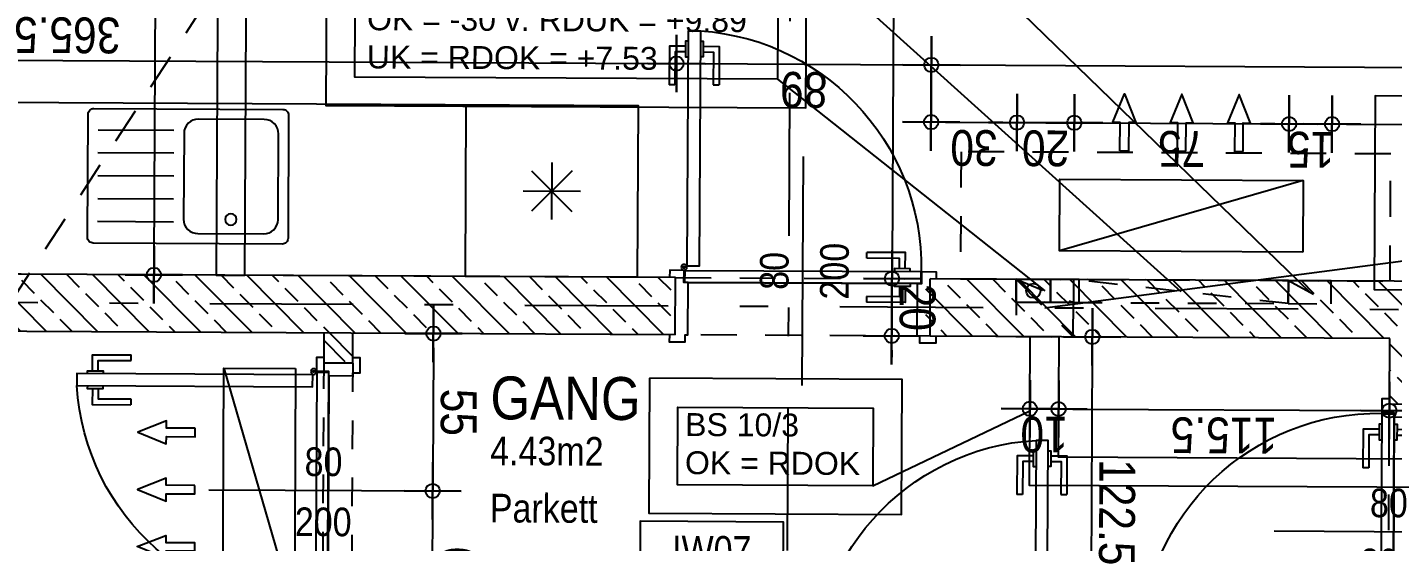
# Model space of a CAD drawing. Header units: millimetres. Extents: x 2447 to 2512, y 1346 to 1458.
# Drawn here: x 2455.556 to 2460.323, y 1406.069 to 1407.866 of the extents above; entities that cross this region are included whole.
import ezdxf
from ezdxf.enums import TextEntityAlignment as Align

# ---------------------------------------------------------------- set-up
doc = ezdxf.new("R2010")
doc.units = ezdxf.units.MM
doc.linetypes.add('HIDDEN2', pattern=[0.1875, 0.125, -0.0625])
doc.linetypes.add('STRICHPUNKT', pattern=[1, 0.5, -0.25, 0, -0.25])
for name, color, linetype in [('00-WOL-G00-L03-M0', 22, 'Continuous'), ('01-SYM-G00-L03-Aufbauten', 8, 'Continuous'), ('01-TXT---------M0', 1, 'Continuous'), ('01-TXT---------PP', 1, 'Continuous'), ('01-TXT-G00-L03-M0', 1, 'Continuous'), ('02-AXO-G00-L03-M0', 8, 'STRICHPUNKT'), ('02-DIM-G00-L03-ACHSEN', 8, 'Continuous'), ('02-DIM-G00-L03-M0', 8, 'Continuous'), ('02-DIM-G00-L03-ROHBAU', 8, 'Continuous'), ('02-FIL-G00-L03-ORANGE', 40, 'Continuous'), ('02-FIL-G00-L03-STB', 8, 'Continuous'), ('02-HID---------M0', 8, 'HIDDEN2'), ('02-HID-G00-L03-M0', 8, 'HIDDEN2'), ('02-TWA---------M0', 4, 'Continuous'), ('02-TWA-G00-L03-M0', 4, 'Continuous'), ('02-TXT-G00-L03-M0', 8, 'Continuous'), ('02-ZWA---------M0', 2, 'Continuous'), ('02-ZWA-G00-L03-M0', 2, 'Continuous'), ('03-ANS-G00-L03-M0', 8, 'Continuous'), ('03-TXT-G00-L03-M0', 8, 'Continuous'), ('05-STO--------M0', 1, 'Continuous'), ('05-SYM---------M0', 8, 'Continuous'), ('05-SYM--------M0', 8, 'Continuous'), ('05-SYM-G00-L03-M0', 8, 'Continuous'), ('05-TXT--------M0', 8, 'Continuous'), ('05-TXT-G00-L03-M0', 8, 'Continuous'), ('07-SAN---------M0', 8, 'Continuous'), ('07-SAN-G00-L03-KLIMA', 8, 'Continuous'), ('07-SAN-G00-L03-Küche', 8, 'Continuous')]:
    doc.layers.add(name, color=color, linetype=linetype)
doc.layers.add('00_HLP---------M0', color=6, linetype='Continuous', plot=False)
doc.layers.add('07_MOB-G00-L03-M0', color=6, linetype='HIDDEN2', plot=False)
doc.styles.add('ARIAL', font='arial.ttf', dxfattribs={"width": 0.85})
doc.styles.get("Standard").update_dxf_attribs({"font": 'arial.ttf'})
doc.linetypes.add('ZICKZACK', pattern='A,0.00254,-5.08,[131,ltypeshp.shx,S=5.08,R=0,X=-5.08,Y=0],-10.16,[131,ltypeshp.shx,S=5.08,R=180,X=5.08,Y=0],-5.08', length=20.32254)
doc.dimstyles.new('pp chromy&schneider', dxfattribs={"dimscale": 0.005, "dimtxt": 25, "dimasz": 10, "dimexe": 0, "dimexo": 0, "dimgap": 5, "dimtad": 1, "dimdec": 1, "dimlfac": 100, "dimrnd": 0.1, "dimzin": 9, "dimdsep": 46, "dimtxsty": 'ARIAL', "dimblk": 'c&s kote', "dimcen": 0, "dimse1": 1, "dimse2": 1, "dimclrd": 8, "dimclrt": 8, "dimadec": 0, "dimazin": 0, "dimtfac": 0.75, "dimtdec": 1, "dimtix": 1, "dimtmove": 2, "dimatfit": 0, "dimldrblk": 'NONE', "dimfxl": 1, "dimtolj": 1, "dimlwd": -1, "dimarcsym": 0})
pattern_1 = [(134.70755, (2425.26, 1364.90502), (-0.09025976, -0.08934302), []), (134.70755, (2425.26046, 1364.99482), (-0.09025976, -0.08934302), [0.0635, -0.03175])]

# ---------------------------------------------------------------- blocks, each defined once
blk = doc.blocks.new('c&s kote')
at = {"color": 8}
for p, q in [((0, -2), (0, 2)), ((0, 2), (0, -2)), ((-2, 0), (2, 0)), ((2, 0), (-2, 0))]:
    blk.add_line(p, q, dxfattribs=at)
blk.add_circle((0, 0), 0.5, dxfattribs=at)
blk = doc.blocks.new('*D2779')
at = {"layer": '02-DIM-G00-L03-ACHSEN', "color": 8, "transparency": 16777216}
blk.add_arc((2453.0326, 1420.5028), 0.7781, 93.3897, 176.7618, dxfattribs=at)
at = {"layer": 'Defpoints', "color": 0, "transparency": 16777216}
for p in [(2453.0457, 1423.064), (2452.6441, 1421.177), (2468.8635, 1420.6255), (2447.8439, 1420.4626), (2452.9314, 1400.6642)]:
    blk.add_point(p, dxfattribs=at)
at = {"layer": '02-DIM-G00-L03-ACHSEN', "color": 8, "transparency": 16777216, "xscale": 0.05, "yscale": 0.05, "zscale": 0.05}
for p, rotation in [((2453.0366, 1421.281), 1.548646847647714), ((2452.2545, 1420.4968), 268.6029117767931)]:
    blk.add_blockref('c&s kote', p, dxfattribs=dict(at, rotation=rotation))
at = {"layer": '02-DIM-G00-L03-ACHSEN', "color": 8, "transparency": 16777216, "insert": (2452.5446, 1420.9896), "char_height": 0.125, "attachment_point": 5, "rotation": 225.0758, "style": 'ARIAL'}
blk.add_mtext('\\A1;90.74°', dxfattribs=at)
blk = doc.blocks.new('_None')
blk = doc.blocks.new('*D2780')
at = {"layer": '02-DIM-G00-L03-ACHSEN', "color": 8, "transparency": 16777216}
blk.add_arc((2452.9435, 1403.0308), 1.076, 182.6772, 267.0448, dxfattribs=at)
at = {"layer": 'Defpoints', "color": 0, "transparency": 16777216}
for p in [(2453.0457, 1423.064), (2447.7549, 1403.0295), (2465.3436, 1403.034), (2452.0108, 1402.4943), (2452.9314, 1400.6642)]:
    blk.add_point(p, dxfattribs=at)
at = {"layer": '02-DIM-G00-L03-ACHSEN', "color": 8, "transparency": 16777216, "xscale": 0.05, "yscale": 0.05, "zscale": 0.05}
for p, rotation in [((2451.8675, 1403.0306), 91.34581227789492), ((2452.938, 1401.9548), 358.3761922479835)]:
    blk.add_blockref('c&s kote', p, dxfattribs=dict(at, rotation=rotation))
at = {"layer": '02-DIM-G00-L03-ACHSEN', "color": 8, "transparency": 16777216, "insert": (2452.2437, 1402.3345), "char_height": 0.125, "attachment_point": 5, "rotation": 314.861, "style": 'ARIAL'}
blk.add_mtext('\\A1;89.69°', dxfattribs=at)
blk = doc.blocks.new('*D2781')
at = {"layer": '02-DIM-G00-L03-ACHSEN', "color": 8, "transparency": 16777216}
blk.add_arc((2453.0132, 1416.6964), 0.7995, 93.2915, 176.1236, dxfattribs=at)
at = {"layer": 'Defpoints', "color": 0, "transparency": 16777216}
for p in [(2453.0457, 1423.064), (2452.617, 1417.3908), (2447.8248, 1416.7229), (2468.843, 1416.6156), (2452.9314, 1400.6642)]:
    blk.add_point(p, dxfattribs=at)
at = {"layer": '02-DIM-G00-L03-ACHSEN', "color": 8, "transparency": 16777216, "xscale": 0.05, "yscale": 0.05, "zscale": 0.05}
for p, rotation in [((2453.0173, 1417.4959), 1.499517257604911), ((2452.2138, 1416.7005), 267.9155813781793)]:
    blk.add_blockref('c&s kote', p, dxfattribs=dict(at, rotation=rotation))
at = {"layer": '02-DIM-G00-L03-ACHSEN', "color": 8, "transparency": 16777216, "insert": (2452.5133, 1417.2015), "char_height": 0.125, "attachment_point": 5, "rotation": 224.7075, "style": 'ARIAL'}
blk.add_mtext('\\A1;90.00°', dxfattribs=at)
blk = doc.blocks.new('*D1624')
at = {"layer": '02-DIM-G00-L03-ROHBAU', "color": 8, "transparency": 16777216}
blk.add_arc((2453.0326, 1420.497), 0.7832, 93.3662, 176.7214, dxfattribs=at)
at = {"layer": 'Defpoints', "color": 0, "transparency": 16777216}
for p in [(2453.0457, 1423.064), (2452.6418, 1421.1757), (2470.8634, 1420.6153), (2447.8439, 1420.4626), (2452.9314, 1400.6642)]:
    blk.add_point(p, dxfattribs=at)
at = {"layer": '02-DIM-G00-L03-ROHBAU', "color": 8, "transparency": 16777216, "xscale": 0.05, "yscale": 0.05, "zscale": 0.05}
for p, rotation in [((2453.0366, 1421.2802), 1.5368614515858), ((2452.2495, 1420.4918), 268.5507148003031)]:
    blk.add_blockref('c&s kote', p, dxfattribs=dict(at, rotation=rotation))
at = {"layer": '02-DIM-G00-L03-ROHBAU', "color": 8, "transparency": 16777216, "insert": (2452.5413, 1420.9876), "char_height": 0.125, "attachment_point": 5, "rotation": 225.0438, "style": 'ARIAL'}
blk.add_mtext('\\A1;91°', dxfattribs=at)
blk = doc.blocks.new('*D1625')
at = {"layer": '02-DIM-G00-L03-ROHBAU', "color": 8, "transparency": 16777216}
blk.add_arc((2453.0132, 1416.6964), 0.7995, 93.2915, 176.1236, dxfattribs=at)
at = {"layer": 'Defpoints', "color": 0, "transparency": 16777216}
for p in [(2453.0457, 1423.064), (2452.617, 1417.3908), (2447.8248, 1416.7229), (2470.843, 1416.6054), (2452.9314, 1400.6642)]:
    blk.add_point(p, dxfattribs=at)
at = {"layer": '02-DIM-G00-L03-ROHBAU', "color": 8, "transparency": 16777216, "xscale": 0.05, "yscale": 0.05, "zscale": 0.05}
for p, rotation in [((2453.0173, 1417.4959), 1.499517257416151), ((2452.2138, 1416.7005), 267.9155813783062)]:
    blk.add_blockref('c&s kote', p, dxfattribs=dict(at, rotation=rotation))
at = {"layer": '02-DIM-G00-L03-ROHBAU', "color": 8, "transparency": 16777216, "insert": (2452.5133, 1417.2015), "char_height": 0.125, "attachment_point": 5, "rotation": 224.7075, "style": 'ARIAL'}
blk.add_mtext('\\A1;90°', dxfattribs=at)
blk = doc.blocks.new('Spüle')
for points in [[(0.4, -0.02), (-0.26, -0.02, 0.414214), (-0.28, -0.04), (-0.28, -0.47, 0.414214), (-0.26, -0.49), (0.4, -0.49, 0.414214), (0.42, -0.47), (0.42, -0.04, 0.414214)], [(-0.195, -0.055), (0.035, -0.055, -0.414214), (0.085, -0.105), (0.085, -0.405, -0.414214), (0.035, -0.455), (-0.195, -0.455, -0.414214), (-0.245, -0.405), (-0.245, -0.105, -0.414214)]]:
    blk.add_lwpolyline(points, format="xyb", close=True)
for points in [[(0.12, -0.095), (0.385, -0.095)], [(0.12, -0.175), (0.385, -0.175)], [(0.12, -0.255), (0.385, -0.255)], [(0.12, -0.335), (0.385, -0.335)], [(0.12, -0.415), (0.385, -0.415)]]:
    blk.add_lwpolyline(points)
blk.add_circle((-0.08, -0.405), 0.02)
blk = doc.blocks.new('Kühlschrank')
blk.add_lwpolyline([(-0.3, 0), (0.3, 0), (0.3, -0.6), (-0.3, -0.6)], close=True)
for points in [[(0.0707, -0.2293), (-0.0707, -0.3707)], [(-0.0707, -0.2293), (0.0707, -0.3707)], [(0, -0.2), (0, -0.4)], [(-0.1, -0.3), (0.1, -0.3)]]:
    blk.add_lwpolyline(points)
blk = doc.blocks.new('05-TXT')
at = {"layer": '05-TXT--------M0'}
blk.add_line((-0.4, 0), (0.4, 0), dxfattribs=at)
at = {"layer": '05-TXT--------M0', "color": 8, "style": 'ARIAL', "width": 0.85}
blk.add_attdef('BREITE', text='', height=0.1, dxfattribs=at).set_placement((0, 0.05), align=Align.CENTER)
blk.add_attdef('HÖHE', text='', height=0.1, rotation=360, dxfattribs=at).set_placement((0, -0.06), align=Align.TOP_CENTER)
blk = doc.blocks.new('BodenWandaufbau')
blk.add_line((0.5972, -0.3907), (0.5972, -1.8107))
blk.add_lwpolyline([(0.5972, -0.3907), (0.8472, -0.3907), (0.8472, -0.1907), (0.3472, -0.1907), (0.3472, -0.3907)], close=True)
at = {"layer": '01-TXT---------M0', "color": 0, "style": 'ARIAL', "width": 0.85}
blk.add_attdef('NR', text='', height=0.1, rotation=0, dxfattribs=at).set_placement((0.5972, -0.2907), align=Align.MIDDLE)
blk = doc.blocks.new('TÜR-80_10er-WAND')
at = {"layer": '00_HLP---------M0'}
for points in [[(-0.3575, 0.027), (-0.3575, 0.083), (-0.2225, 0.083)], [(-0.3375, 0.027), (-0.3375, 0.063), (-0.2225, 0.063)], [(-0.2225, 0.063), (-0.2225, 0.083)], [(0.4, 0.017), (-0.4, 0.017)], [(-0.375, 0.017), (-0.375, 0.027), (-0.32, 0.027), (-0.32, 0.017)], [(-0.375, -0.025), (-0.375, -0.035), (-0.32, -0.035), (-0.32, -0.025)], [(-0.3575, -0.035), (-0.3575, -0.091), (-0.2225, -0.091)], [(-0.3375, -0.035), (-0.3375, -0.071), (-0.2225, -0.071)], [(-0.2225, -0.071), (-0.2225, -0.091)]]:
    blk.add_lwpolyline(points, dxfattribs=at)
blk.add_lwpolyline([(0.4115, -0.025), (-0.4115, -0.025), (-0.4115, -0.025), (-0.4115, 0.017), (0.4115, 0.017)], close=True, dxfattribs=at)
at = {"layer": '02-HID---------M0', "ltscale": 0.5}
for points in [[(0.445, 0.1), (-0.445, 0.1)], [(-0.445, 0), (0.445, 0)]]:
    blk.add_lwpolyline(points, dxfattribs=at)
at = {"layer": '02-ZWA---------M0'}
for points in [[(-0.445, 0.1), (-0.445, 0)], [(0.445, 0.1), (0.445, 0)]]:
    blk.add_lwpolyline(points, dxfattribs=at)
at = {"layer": '05-STO--------M0'}
for points in [[(-0.465, 0.1), (-0.465, 0.125), (-0.41, 0.125), (-0.41, 0.1), (-0.4, 0.1), (-0.4, 0.017), (-0.415, 0.017), (-0.415, -0.025), (-0.465, -0.025), (-0.465, 0)], [(0.465, 0.1), (0.465, 0.125), (0.41, 0.125), (0.41, 0.1), (0.4, 0.1), (0.4, 0.017), (0.415, 0.017), (0.415, -0.025), (0.465, -0.025), (0.465, 0)]]:
    blk.add_lwpolyline(points, dxfattribs=at)
at = {"layer": '05-SYM---------M0'}
for points in [[(0.352, -0.8085), (0.296, -0.8085), (0.296, -0.6735)], [(0.316, -0.6735), (0.296, -0.6735)], [(0.352, -0.7885), (0.316, -0.7885), (0.316, -0.6735)], [(0.414, -0.8085), (0.47, -0.8085), (0.47, -0.6735)], [(0.414, -0.7885), (0.45, -0.7885), (0.45, -0.6735)], [(0.45, -0.6735), (0.47, -0.6735)], [(0.362, -0.826), (0.352, -0.826), (0.352, -0.771), (0.362, -0.771)], [(0.404, -0.826), (0.414, -0.826), (0.414, -0.771), (0.404, -0.771)]]:
    blk.add_lwpolyline(points, dxfattribs=at)
at = {"layer": '05-SYM--------M0'}
blk.add_lwpolyline([(0.404, -0.0395), (0.404, -0.8625), (0.404, -0.8625), (0.362, -0.8625), (0.362, -0.0395)], close=True, dxfattribs=at)
for points in [[(0.41, -0.036), (0.42, -0.036)], [(0.415, -0.031), (0.415, -0.041)]]:
    blk.add_lwpolyline(points, dxfattribs=at)
blk.add_circle((0.415, -0.036), 0.01, dxfattribs=at)
blk.add_arc((0.415, -0.036), 0.8282, 176.3309, 266.3309, dxfattribs=at)
blk = doc.blocks.new('01-SQM')
at = {"layer": '01-TXT---------M0', "color": 1, "style": 'ARIAL', "width": 0.85}
blk.add_attdef('ROOM', (0, 0), '', height=0.15, dxfattribs=at)
blk.add_attdef('AREA', text='', height=0.1, dxfattribs=at).set_placement((0, -0.06), align=Align.TOP_LEFT)
at = {"layer": '01-TXT---------PP', "color": 1, "style": 'ARIAL', "width": 0.85}
blk.add_attdef('NR', text='', height=0.15, dxfattribs=at).set_placement((-0.1173, 0), align=Align.RIGHT)
blk.add_attdef('FLOOR', text='', height=0.1, dxfattribs=at).set_placement((0, -0.26), align=Align.TOP_LEFT)
blk = doc.blocks.new('TÜR-80_20er-WAND')
at = {"layer": '00_HLP---------M0'}
for points in [[(-0.3575, 0.045), (-0.3575, 0.101), (-0.2225, 0.101)], [(-0.2225, 0.081), (-0.2225, 0.101)], [(-0.3375, 0.045), (-0.3375, 0.081), (-0.2225, 0.081)], [(-0.375, 0.035), (-0.375, 0.045), (-0.32, 0.045), (-0.32, 0.035)], [(0.4, -0.007), (-0.4, -0.007)], [(-0.375, -0.007), (-0.375, -0.017), (-0.32, -0.017), (-0.32, -0.007)], [(-0.3575, -0.017), (-0.3575, -0.073), (-0.2225, -0.073)], [(-0.3375, -0.017), (-0.3375, -0.053), (-0.2225, -0.053)], [(-0.2225, -0.053), (-0.2225, -0.073)]]:
    blk.add_lwpolyline(points, dxfattribs=at)
blk.add_lwpolyline([(0.4115, 0.035), (-0.4115, 0.035), (-0.4115, 0.035), (-0.4115, -0.007), (0.4115, -0.007)], close=True, dxfattribs=at)
at = {"layer": '02-HID---------M0'}
for points in [[(0.445, 0.01), (-0.445, 0.01)], [(-0.445, -0.19), (0.445, -0.19)]]:
    blk.add_lwpolyline(points, dxfattribs=at)
at = {"layer": '02-TWA---------M0'}
for points in [[(-0.445, -0.19), (-0.445, 0.01)], [(0.445, -0.19), (0.445, 0.01)]]:
    blk.add_lwpolyline(points, dxfattribs=at)
at = {"layer": '05-STO--------M0'}
for points in [[(-0.465, -0.19), (-0.465, -0.215), (-0.41, -0.215), (-0.41, -0.19), (-0.4, -0.19), (-0.4, -0.007), (-0.415, -0.007), (-0.415, 0.035), (-0.465, 0.035), (-0.465, 0.01)], [(0.465, -0.19), (0.465, -0.215), (0.41, -0.215), (0.41, -0.19), (0.4, -0.19), (0.4, -0.007), (0.415, -0.007), (0.415, 0.035), (0.465, 0.035), (0.465, 0.01)]]:
    blk.add_lwpolyline(points, dxfattribs=at)
at = {"layer": '05-SYM---------M0'}
for points in [[(0.352, 0.8185), (0.296, 0.8185), (0.296, 0.6835)], [(0.362, 0.836), (0.352, 0.836), (0.352, 0.781), (0.362, 0.781)], [(0.404, 0.836), (0.414, 0.836), (0.414, 0.781), (0.404, 0.781)], [(0.414, 0.8185), (0.47, 0.8185), (0.47, 0.6835)], [(0.352, 0.7985), (0.316, 0.7985), (0.316, 0.6835)], [(0.414, 0.7985), (0.45, 0.7985), (0.45, 0.6835)], [(0.316, 0.6835), (0.296, 0.6835)], [(0.45, 0.6835), (0.47, 0.6835)]]:
    blk.add_lwpolyline(points, dxfattribs=at)
at = {"layer": '05-SYM--------M0'}
blk.add_lwpolyline([(0.404, 0.0495), (0.404, 0.8725), (0.404, 0.8725), (0.362, 0.8725), (0.362, 0.0495)], close=True, dxfattribs=at)
for points in [[(0.415, 0.041), (0.415, 0.051)], [(0.41, 0.046), (0.42, 0.046)]]:
    blk.add_lwpolyline(points, dxfattribs=at)
blk.add_circle((0.415, 0.046), 0.01, dxfattribs=at)
blk.add_arc((0.415, 0.046), 0.8282, 93.6691, 183.6691, dxfattribs=at)
blk = doc.blocks.new('*D1694')
at = {"layer": '02-DIM-G00-L03-M0', "color": 8, "transparency": 16777216}
blk.add_line((2459.2739, 1406.7344), (2459.2682, 1405.6094), dxfattribs=at)
at = {"layer": 'Defpoints', "color": 0, "transparency": 16777216}
for p in [(2460.3127, 1406.7791), (2459.2679, 1405.5594), (2460.3064, 1405.5541)]:
    blk.add_point(p, dxfattribs=at)
at = {"layer": '02-DIM-G00-L03-M0', "color": 8, "transparency": 16777216, "xscale": 0.05, "yscale": 0.05, "zscale": 0.05}
for p, rotation in [((2459.2742, 1406.7844), 89.70754931647869), ((2459.2679, 1405.5594), 269.7075493164787)]:
    blk.add_blockref('c&s kote', p, dxfattribs=dict(at, rotation=rotation))
at = {"layer": '02-DIM-G00-L03-M0', "color": 8, "transparency": 16777216, "insert": (2459.3599, 1406.1714), "char_height": 0.125, "attachment_point": 5, "rotation": 269.7075, "style": 'ARIAL'}
blk.add_mtext('\\A1;122.5', dxfattribs=at)
blk = doc.blocks.new('*D1703')
at = {"layer": '02-DIM-G00-L03-M0', "color": 8, "transparency": 16777216}
blk.add_line((2456.974, 1406.7461), (2456.9717, 1406.2961), dxfattribs=at)
at = {"layer": 'Defpoints', "color": 0, "transparency": 16777216}
for p in [(2456.6927, 1406.7975), (2456.5899, 1406.248), (2456.9714, 1406.2461)]:
    blk.add_point(p, dxfattribs=at)
at = {"layer": '02-DIM-G00-L03-M0', "color": 8, "transparency": 16777216, "xscale": 0.05, "yscale": 0.05, "zscale": 0.05}
for p, rotation in [((2456.9742, 1406.7961), 89.70754931647869), ((2456.9714, 1406.2461), 269.7075493164787)]:
    blk.add_blockref('c&s kote', p, dxfattribs=dict(at, rotation=rotation))
at = {"layer": '02-DIM-G00-L03-M0', "color": 8, "transparency": 16777216, "insert": (2457.0614, 1406.5206), "char_height": 0.125, "attachment_point": 5, "rotation": 269.7075, "style": 'ARIAL'}
blk.add_mtext('\\A1;55', dxfattribs=at)
blk = doc.blocks.new('*D1704')
at = {"layer": '02-DIM-G00-L03-M0', "color": 8, "transparency": 16777216}
blk.add_line((2456.9712, 1406.1961), (2456.9682, 1405.6211), dxfattribs=at)
at = {"layer": 'Defpoints', "color": 0, "transparency": 16777216}
for p in [(2456.5899, 1406.248), (2456.6865, 1405.5725), (2456.968, 1405.5711)]:
    blk.add_point(p, dxfattribs=at)
at = {"layer": '02-DIM-G00-L03-M0', "color": 8, "transparency": 16777216, "xscale": 0.05, "yscale": 0.05, "zscale": 0.05}
for p, rotation in [((2456.9714, 1406.2461), 89.70754931647869), ((2456.968, 1405.5711), 269.7075493164787)]:
    blk.add_blockref('c&s kote', p, dxfattribs=dict(at, rotation=rotation))
at = {"layer": '02-DIM-G00-L03-M0', "color": 8, "transparency": 16777216, "insert": (2457.0585, 1405.9082), "char_height": 0.125, "attachment_point": 5, "rotation": 269.7075, "style": 'ARIAL'}
blk.add_mtext('\\A1;67.5', dxfattribs=at)
blk = doc.blocks.new('*D1765')
at = {"layer": '02-DIM-G00-L03-ROHBAU', "color": 8, "transparency": 16777216}
blk.add_line((2458.5888, 1409.6379), (2458.5755, 1407.0379), dxfattribs=at)
at = {"layer": 'Defpoints', "color": 0, "transparency": 16777216}
for p in [(2457.8975, 1409.6914), (2454.1638, 1407.0104), (2458.5752, 1406.9879)]:
    blk.add_point(p, dxfattribs=at)
at = {"layer": '02-DIM-G00-L03-ROHBAU', "color": 8, "transparency": 16777216, "xscale": 0.05, "yscale": 0.05, "zscale": 0.05}
for p, rotation in [((2458.589, 1409.6879), 89.70754931647869), ((2458.5752, 1406.9879), 269.7075493164787)]:
    blk.add_blockref('c&s kote', p, dxfattribs=dict(at, rotation=rotation))
at = {"layer": '02-DIM-G00-L03-ROHBAU', "color": 8, "transparency": 16777216, "insert": (2458.6709, 1408.3375), "char_height": 0.125, "attachment_point": 5, "rotation": 269.7075, "style": 'ARIAL'}
blk.add_mtext('\\A1;270', dxfattribs=at)
blk = doc.blocks.new('*D1767')
at = {"layer": '02-DIM-G00-L03-ROHBAU', "color": 8, "transparency": 16777216}
for p, q in [((2458.5755, 1407.0379), (2458.5757, 1407.0879)), ((2458.5742, 1406.7879), (2458.5752, 1406.9879)), ((2458.574, 1406.7379), (2458.5737, 1406.6879))]:
    blk.add_line(p, q, dxfattribs=at)
at = {"layer": 'Defpoints', "color": 0, "transparency": 16777216}
for p in [(2458.5752, 1406.9879), (2458.7087, 1406.9872), (2458.7077, 1406.7872)]:
    blk.add_point(p, dxfattribs=at)
at = {"layer": '02-DIM-G00-L03-ROHBAU', "color": 8, "transparency": 16777216, "xscale": 0.05, "yscale": 0.05, "zscale": 0.05}
for p, rotation in [((2458.5752, 1406.9879), 269.7075493164787), ((2458.5742, 1406.7879), 89.70754931647869)]:
    blk.add_blockref('c&s kote', p, dxfattribs=dict(at, rotation=rotation))
at = {"layer": '02-DIM-G00-L03-ROHBAU', "color": 8, "transparency": 16777216, "insert": (2458.6635, 1406.8875), "char_height": 0.125, "attachment_point": 5, "rotation": 269.7075, "style": 'ARIAL'}
blk.add_mtext('\\A1;20', dxfattribs=at)
blk = doc.blocks.new('*D1949')
at = {"layer": '02-DIM-G00-L03-ROHBAU', "color": 8, "transparency": 16777216}
blk.add_line((2454.2176, 1407.7578), (2457.7726, 1407.7396), dxfattribs=at)
at = {"layer": 'Defpoints', "color": 0, "transparency": 16777216}
for p in [(2457.8226, 1407.7394), (2454.1638, 1407.0104), (2457.8187, 1406.9918)]:
    blk.add_point(p, dxfattribs=at)
at = {"layer": '02-DIM-G00-L03-ROHBAU', "color": 8, "transparency": 16777216, "xscale": 0.05, "yscale": 0.05, "zscale": 0.05}
for p, rotation in [((2454.1676, 1407.758), 179.7075493181463), ((2457.8226, 1407.7394), 359.7075493181463)]:
    blk.add_blockref('c&s kote', p, dxfattribs=dict(at, rotation=rotation))
at = {"layer": '02-DIM-G00-L03-ROHBAU', "color": 8, "transparency": 16777216, "insert": (2455.6955, 1407.8391), "char_height": 0.125, "attachment_point": 5, "rotation": 179.7075, "style": 'ARIAL'}
blk.add_mtext('\\A1;365.5', dxfattribs=at)
blk = doc.blocks.new('*D1950')
at = {"layer": '02-DIM-G00-L03-ROHBAU', "color": 8, "transparency": 16777216}
blk.add_line((2457.8726, 1407.7391), (2458.6625, 1407.7351), dxfattribs=at)
at = {"layer": 'Defpoints', "color": 0, "transparency": 16777216}
for p in [(2458.7125, 1407.7348), (2457.8187, 1406.9918), (2458.7087, 1406.9872)]:
    blk.add_point(p, dxfattribs=at)
at = {"layer": '02-DIM-G00-L03-ROHBAU', "color": 8, "transparency": 16777216, "xscale": 0.05, "yscale": 0.05, "zscale": 0.05}
for p, rotation in [((2457.8226, 1407.7394), 179.7075493181463), ((2458.7125, 1407.7348), 359.7075493181463)]:
    blk.add_blockref('c&s kote', p, dxfattribs=dict(at, rotation=rotation))
at = {"layer": '02-DIM-G00-L03-ROHBAU', "color": 8, "transparency": 16777216, "insert": (2458.2671, 1407.6483), "char_height": 0.125, "attachment_point": 5, "rotation": 179.7075, "style": 'ARIAL'}
blk.add_mtext('\\A1;89', dxfattribs=at)
blk = doc.blocks.new('*D1951')
at = {"layer": '02-DIM-G00-L03-ROHBAU', "color": 8, "transparency": 16777216}
blk.add_line((2458.7625, 1407.7346), (2464.2175, 1407.7067), dxfattribs=at)
at = {"layer": 'Defpoints', "color": 0, "transparency": 16777216}
for p in [(2464.2675, 1407.7065), (2458.7087, 1406.9872), (2464.2637, 1406.9589)]:
    blk.add_point(p, dxfattribs=at)
at = {"layer": '02-DIM-G00-L03-ROHBAU', "color": 8, "transparency": 16777216, "xscale": 0.05, "yscale": 0.05, "zscale": 0.05}
for p, rotation in [((2458.7125, 1407.7348), 179.7075493181463), ((2464.2675, 1407.7065), 359.7075493181463)]:
    blk.add_blockref('c&s kote', p, dxfattribs=dict(at, rotation=rotation))
at = {"layer": '02-DIM-G00-L03-ROHBAU', "color": 8, "transparency": 16777216, "insert": (2461.4896, 1407.6321), "char_height": 0.125, "attachment_point": 5, "rotation": 179.7075, "style": 'ARIAL'}
blk.add_mtext('\\A1;555.5', dxfattribs=at)
blk = doc.blocks.new('KLIMAGERÄT')
for points in [[(-0.425, 0), (0.425, 0), (0.425, -0.25), (-0.425, -0.25), (-0.425, 0)], [(-0.215, -0.35), (-0.215, -0.45), (-0.24, -0.45), (-0.2, -0.55), (-0.2, -0.55), (-0.16, -0.45), (-0.185, -0.45), (-0.185, -0.35), (-0.215, -0.35)], [(-0.015, -0.35), (-0.015, -0.45), (-0.04, -0.45), (0, -0.55), (0, -0.55), (0.04, -0.45), (0.015, -0.45), (0.015, -0.35), (-0.015, -0.35)], [(0.215, -0.35), (0.215, -0.45), (0.24, -0.45), (0.2, -0.55), (0.2, -0.55), (0.16, -0.45), (0.185, -0.45), (0.185, -0.35), (0.215, -0.35)]]:
    blk.add_lwpolyline(points, close=True)
blk.add_lwpolyline([(-0.425, -0.25), (0.425, 0)])
blk = doc.blocks.new('07_Klimasifon')
at = {"layer": '00_HLP---------M0', "linetype": 'HIDDEN2', "ltscale": 0.3}
blk.add_lwpolyline([(0, -0.1), (0.08, -0.1), (0.08, 0), (0, 0)], close=True, dxfattribs=at)
at = {"layer": '07-SAN---------M0'}
blk.add_lwpolyline([(0, -0.22), (0.08, -0.22), (0.08, -0.1), (0, -0.1)], close=True, dxfattribs=at)
blk.add_circle((0.04, -0.16), 0.025, dxfattribs=at)
blk = doc.blocks.new('WDB_KLIMA-INNEN_STB_3')
at = {"layer": '02-TWA---------M0', "linetype": 'HIDDEN2', "ltscale": 0.5}
for points in [[(0, 0.375), (0.08, 0.375), (0.08, 0.525), (0, 0.525)], [(0, 0.375), (0, -0.375), (0.08, -0.375), (0.08, 0.375)], [(0, -0.375), (0.08, -0.375), (0.08, -0.575), (0, -0.575)]]:
    blk.add_lwpolyline(points, close=True, dxfattribs=at)
for points in [[(0, 0.375), (0.08, 0.525)], [(0.08, 0.375), (0, -0.375)], [(0, -0.575), (0.08, -0.375)]]:
    blk.add_lwpolyline(points, dxfattribs=at)
blk = doc.blocks.new('*D1544')
at = {"layer": '02-DIM-G00-L03-ROHBAU', "color": 8, "transparency": 16777216}
blk.add_line((2458.7615, 1407.5346), (2458.9615, 1407.5336), dxfattribs=at)
at = {"layer": 'Defpoints', "color": 0, "transparency": 16777216}
for p in [(2459.0115, 1407.5333), (2458.7087, 1406.9872), (2459.0087, 1406.9857)]:
    blk.add_point(p, dxfattribs=at)
at = {"layer": '02-DIM-G00-L03-ROHBAU', "color": 8, "transparency": 16777216, "xscale": 0.05, "yscale": 0.05, "zscale": 0.05}
for p, rotation in [((2458.7115, 1407.5348), 179.7075493181463), ((2459.0115, 1407.5333), 359.7075493181463)]:
    blk.add_blockref('c&s kote', p, dxfattribs=dict(at, rotation=rotation))
at = {"layer": '02-DIM-G00-L03-ROHBAU', "color": 8, "transparency": 16777216, "insert": (2458.8611, 1407.4452), "char_height": 0.125, "attachment_point": 5, "rotation": 179.7075, "style": 'ARIAL'}
blk.add_mtext('\\A1;30', dxfattribs=at)
blk = doc.blocks.new('*D1545')
at = {"layer": '02-DIM-G00-L03-ROHBAU', "color": 8, "transparency": 16777216}
for p, q in [((2458.9615, 1407.5336), (2458.9115, 1407.5338)), ((2459.0115, 1407.5333), (2459.2115, 1407.5323)), ((2459.2615, 1407.532), (2459.3115, 1407.5318))]:
    blk.add_line(p, q, dxfattribs=at)
at = {"layer": 'Defpoints', "color": 0, "transparency": 16777216}
for p in [(2459.2115, 1407.5323), (2459.0087, 1406.9857), (2459.2087, 1406.9847)]:
    blk.add_point(p, dxfattribs=at)
at = {"layer": '02-DIM-G00-L03-ROHBAU', "color": 8, "transparency": 16777216, "xscale": 0.05, "yscale": 0.05, "zscale": 0.05}
for p, rotation in [((2459.0115, 1407.5333), 359.7075493181463), ((2459.2115, 1407.5323), 179.7075493181463)]:
    blk.add_blockref('c&s kote', p, dxfattribs=dict(at, rotation=rotation))
at = {"layer": '02-DIM-G00-L03-ROHBAU', "color": 8, "transparency": 16777216, "insert": (2459.1111, 1407.444), "char_height": 0.125, "attachment_point": 5, "rotation": 179.7075, "style": 'ARIAL'}
blk.add_mtext('\\A1;20', dxfattribs=at)
blk = doc.blocks.new('*D1546')
at = {"layer": '02-DIM-G00-L03-ROHBAU', "color": 8, "transparency": 16777216}
blk.add_line((2459.2615, 1407.532), (2459.9115, 1407.5287), dxfattribs=at)
at = {"layer": 'Defpoints', "color": 0, "transparency": 16777216}
for p in [(2459.9615, 1407.5284), (2459.2087, 1406.9847), (2459.9587, 1406.9809)]:
    blk.add_point(p, dxfattribs=at)
at = {"layer": '02-DIM-G00-L03-ROHBAU', "color": 8, "transparency": 16777216, "xscale": 0.05, "yscale": 0.05, "zscale": 0.05}
for p, rotation in [((2459.2115, 1407.5323), 179.7075493181463), ((2459.9615, 1407.5284), 359.7075493181463)]:
    blk.add_blockref('c&s kote', p, dxfattribs=dict(at, rotation=rotation))
at = {"layer": '02-DIM-G00-L03-ROHBAU', "color": 8, "transparency": 16777216, "insert": (2459.5861, 1407.4418), "char_height": 0.125, "attachment_point": 5, "rotation": 179.7075, "style": 'ARIAL'}
blk.add_mtext('\\A1;75', dxfattribs=at)
blk = doc.blocks.new('*D1547')
at = {"layer": '02-DIM-G00-L03-ROHBAU', "color": 8, "transparency": 16777216}
for p, q in [((2459.9115, 1407.5287), (2459.8615, 1407.529)), ((2459.9615, 1407.5284), (2460.1115, 1407.5277)), ((2460.1615, 1407.5274), (2460.2115, 1407.5272))]:
    blk.add_line(p, q, dxfattribs=at)
at = {"layer": 'Defpoints', "color": 0, "transparency": 16777216}
for p in [(2460.1115, 1407.5277), (2459.9587, 1406.9809), (2460.1087, 1406.9801)]:
    blk.add_point(p, dxfattribs=at)
at = {"layer": '02-DIM-G00-L03-ROHBAU', "color": 8, "transparency": 16777216, "xscale": 0.05, "yscale": 0.05, "zscale": 0.05}
for p, rotation in [((2459.9615, 1407.5284), 359.7075493181463), ((2460.1115, 1407.5277), 179.7075493181463)]:
    blk.add_blockref('c&s kote', p, dxfattribs=dict(at, rotation=rotation))
at = {"layer": '02-DIM-G00-L03-ROHBAU', "color": 8, "transparency": 16777216, "insert": (2460.0361, 1407.4392), "char_height": 0.125, "attachment_point": 5, "rotation": 179.7075, "style": 'ARIAL'}
blk.add_mtext('\\A1;15', dxfattribs=at)
blk = doc.blocks.new('*D1548')
at = {"layer": '02-DIM-G00-L03-ROHBAU', "color": 8, "transparency": 16777216}
blk.add_line((2460.1615, 1407.5274), (2464.2166, 1407.5067), dxfattribs=at)
at = {"layer": 'Defpoints', "color": 0, "transparency": 16777216}
for p in [(2464.2666, 1407.5065), (2460.1087, 1406.9801), (2464.2629, 1406.7665)]:
    blk.add_point(p, dxfattribs=at)
at = {"layer": '02-DIM-G00-L03-ROHBAU', "color": 8, "transparency": 16777216, "xscale": 0.05, "yscale": 0.05, "zscale": 0.05}
for p, rotation in [((2460.1115, 1407.5277), 179.7075493181463), ((2464.2666, 1407.5065), 359.7075493181463)]:
    blk.add_blockref('c&s kote', p, dxfattribs=dict(at, rotation=rotation))
at = {"layer": '02-DIM-G00-L03-ROHBAU', "color": 8, "transparency": 16777216, "insert": (2462.1886, 1407.4283), "char_height": 0.125, "attachment_point": 5, "rotation": 179.7075, "style": 'ARIAL'}
blk.add_mtext('\\A1;415.5', dxfattribs=at)
blk = doc.blocks.new('*D1568')
at = {"layer": '02-DIM-G00-L03-ROHBAU', "color": 8, "transparency": 16777216}
blk.add_line((2456.0126, 1409.851), (2455.9983, 1407.0511), dxfattribs=at)
at = {"layer": 'Defpoints', "color": 0, "transparency": 16777216}
for p in [(2456.2306, 1409.8999), (2455.9981, 1407.0011), (2456.2158, 1407)]:
    blk.add_point(p, dxfattribs=at)
at = {"layer": '02-DIM-G00-L03-ROHBAU', "color": 8, "transparency": 16777216, "xscale": 0.05, "yscale": 0.05, "zscale": 0.05}
for p, rotation in [((2456.0129, 1409.901), 89.70754931647869), ((2455.9981, 1407.0011), 269.7075493164787)]:
    blk.add_blockref('c&s kote', p, dxfattribs=dict(at, rotation=rotation))
at = {"layer": '02-DIM-G00-L03-ROHBAU', "color": 8, "transparency": 16777216, "insert": (2456.0943, 1408.4506), "char_height": 0.125, "attachment_point": 5, "rotation": 269.7075, "style": 'ARIAL'}
blk.add_mtext('\\A1;290', dxfattribs=at)
blk = doc.blocks.new('*D1588')
at = {"layer": '02-DIM-G00-L03-ROHBAU', "color": 8, "transparency": 16777216}
for p, q in [((2459.0064, 1406.5333), (2458.9564, 1406.5336)), ((2459.0564, 1406.5331), (2459.1564, 1406.5325)), ((2459.2064, 1406.5323), (2459.2564, 1406.532))]:
    blk.add_line(p, q, dxfattribs=at)
at = {"layer": 'Defpoints', "color": 0, "transparency": 16777216}
for p in [(2459.0577, 1406.7855), (2459.1577, 1406.7849), (2459.1564, 1406.5325)]:
    blk.add_point(p, dxfattribs=at)
at = {"layer": '02-DIM-G00-L03-ROHBAU', "color": 8, "transparency": 16777216, "xscale": 0.05, "yscale": 0.05, "zscale": 0.05}
for p, rotation in [((2459.0564, 1406.5331), 359.7075493181463), ((2459.1564, 1406.5325), 179.7075493181463)]:
    blk.add_blockref('c&s kote', p, dxfattribs=dict(at, rotation=rotation))
at = {"layer": '02-DIM-G00-L03-ROHBAU', "color": 8, "transparency": 16777216, "insert": (2459.106, 1406.444), "char_height": 0.125, "attachment_point": 5, "rotation": 179.7075, "style": 'ARIAL'}
blk.add_mtext('\\A1;10', dxfattribs=at)
blk = doc.blocks.new('*D1589')
at = {"layer": '02-DIM-G00-L03-ROHBAU', "color": 8, "transparency": 16777216}
blk.add_line((2459.2064, 1406.5323), (2460.2614, 1406.5269), dxfattribs=at)
at = {"layer": 'Defpoints', "color": 0, "transparency": 16777216}
for p in [(2459.1577, 1406.7849), (2460.3127, 1406.7791), (2460.3114, 1406.5267)]:
    blk.add_point(p, dxfattribs=at)
at = {"layer": '02-DIM-G00-L03-ROHBAU', "color": 8, "transparency": 16777216, "xscale": 0.05, "yscale": 0.05, "zscale": 0.05}
for p, rotation in [((2459.1564, 1406.5325), 179.7075493181463), ((2460.3114, 1406.5267), 359.7075493181463)]:
    blk.add_blockref('c&s kote', p, dxfattribs=dict(at, rotation=rotation))
at = {"layer": '02-DIM-G00-L03-ROHBAU', "color": 8, "transparency": 16777216, "insert": (2459.7335, 1406.4408), "char_height": 0.125, "attachment_point": 5, "rotation": 179.7075, "style": 'ARIAL'}
blk.add_mtext('\\A1;115.5', dxfattribs=at)

msp = doc.modelspace()

# ---------------------------------------------------------------- hatches: boundary and pattern name
at = {"layer": '02-FIL-G00-L03-ORANGE'}
h = msp.add_hatch(dxfattribs=at)
h.set_pattern_fill('ANSI32', color=256, scale=0.01, angle=197.0465, style=0)
h.set_pattern_definition([(134.70755, (2425.26, 1364.90502), (-0.06769482, -0.06700727), []), (134.70755, (2425.26023, 1364.94992), (-0.06769482, -0.06700727), [])])
h.paths.add_polyline_path([(2456.6927, 1406.7975), (2456.5927, 1406.798), (2456.5922, 1406.698), (2456.6922, 1406.6975)])
at = {"layer": '02-FIL-G00-L03-STB'}
h = msp.add_hatch(dxfattribs=at)
h.set_pattern_fill('ANSI33', color=256, scale=0.02, angle=197.0465, style=0)
h.set_pattern_definition(pattern_1)
h.paths.add_polyline_path([(2457.8037, 1406.9919), (2454.1638, 1407.0104), (2454.1645, 1407.1504), (2453.9645, 1407.1515), (2453.9638, 1407.0115), (2452.8638, 1407.0171), (2452.855, 1405.2871), (2452.935, 1405.2867), (2453.055, 1405.2861), (2453.0628, 1406.8161), (2457.8027, 1406.7919)])
h = msp.add_hatch(dxfattribs=at)
h.set_pattern_fill('ANSI33', color=256, scale=0.02, angle=197.0465, style=0)
h.set_pattern_definition(pattern_1)
h.paths.add_polyline_path([(2464.2626, 1406.7589), (2464.2637, 1406.9589), (2458.6937, 1406.9873), (2458.6927, 1406.7873), (2460.3127, 1406.7791), (2460.3115, 1406.5491), (2460.5115, 1406.548), (2460.5127, 1406.778)])

# ---------------------------------------------------------------- linework, layer by layer
at = {"layer": '00-WOL-G00-L03-M0', "linetype": 'ZICKZACK', "ltscale": 0.005}
for points in [[(2458.2832, 1409.2666), (2456.6073, 1409.2752), (2456.5987, 1407.5926), (2458.2746, 1407.5841)], [(2461.8311, 1407.6189), (2460.262, 1407.6269), (2460.2586, 1406.9495), (2461.8276, 1406.9414)], [(2457.7283, 1406.6398), (2457.7259, 1406.168), (2458.6076, 1406.1635), (2458.61, 1406.6353)]]:
    msp.add_lwpolyline(points, close=True, dxfattribs=at)
at = {"layer": '02-AXO-G00-L03-M0'}
for points in [[(2458.2956, 1423.0372), (2458.1813, 1400.6374)], [(2468.7931, 1406.8358), (2447.7749, 1406.9431)]]:
    msp.add_lwpolyline(points, dxfattribs=at)
at = {"layer": '02-HID-G00-L03-M0', "color": 4}
msp.add_lwpolyline([(2459.0087, 1406.9857), (2459.0077, 1406.7857), (2459.2077, 1406.7847), (2459.2087, 1406.9847)], close=True, dxfattribs=at)
msp.add_lwpolyline([(2459.0087, 1406.9857), (2459.2077, 1406.7847)], dxfattribs=at)
at = {"layer": '02-TWA-G00-L03-M0'}
for points in [[(2457.8187, 1406.9918), (2454.1638, 1407.0104)], [(2464.2637, 1406.9589), (2458.7087, 1406.9872)], [(2457.8177, 1406.7918), (2453.0628, 1406.8161)], [(2460.3127, 1406.7791), (2458.7077, 1406.7872)], [(2460.3115, 1406.5491), (2460.3127, 1406.7791)]]:
    msp.add_lwpolyline(points, dxfattribs=at)
at = {"layer": '02-TXT-G00-L03-M0'}
for points in [[(2458.1805, 1408.7395), (2456.7046, 1408.747), (2456.7068, 1409.1745), (2458.1826, 1409.167), (2458.1805, 1408.7395), (2460.0335, 1406.9405)], [(2458.1778, 1408.2121), (2456.7019, 1408.2196), (2456.7041, 1408.6471), (2458.18, 1408.6395), (2458.1778, 1408.2121), (2459.5835, 1406.9428)], [(2458.1751, 1407.6846), (2456.6992, 1407.6921), (2456.7014, 1408.1196), (2458.1773, 1408.1121), (2458.1751, 1407.6846), (2459.1085, 1406.9452)], [(2460.3591, 1407.0489), (2461.7281, 1407.042), (2461.7306, 1407.5194), (2460.3615, 1407.5264), (2460.3591, 1407.0489), (2459.1082, 1406.8852)]]:
    msp.add_lwpolyline(points, dxfattribs=at)
at = {"layer": '02-ZWA-G00-L03-M0'}
for points in [[(2456.5922, 1406.693), (2456.5927, 1406.798)], [(2456.6922, 1406.6925), (2456.6927, 1406.7975)]]:
    msp.add_lwpolyline(points, dxfattribs=at)
at = {"layer": '03-ANS-G00-L03-M0'}
for points in [[(2456.2306, 1409.8999), (2456.2158, 1407), (2456.3158, 1406.9995), (2456.3306, 1409.8994)], [(2460.5006, 1404.4081), (2460.5057, 1405.408), (2460.51, 1406.258), (2459.055, 1406.2655), (2459.055, 1406.2655), (2459.0577, 1406.7855), (2459.1577, 1406.7849), (2459.1556, 1406.365), (2459.1556, 1406.365), (2460.6105, 1406.3575), (2460.6006, 1404.4076)]]:
    msp.add_lwpolyline(points, close=True, dxfattribs=at)
at = {"layer": '03-TXT-G00-L03-M0', "linetype": 'HIDDEN2'}
msp.add_lwpolyline([(2453.044, 1403.1308), (2464.3327, 1420.4904)], dxfattribs=at)
at = {"layer": '03-TXT-G00-L03-M0'}
msp.add_lwpolyline([(2458.5081, 1406.264), (2458.5081, 1406.264), (2457.8264, 1406.2675), (2457.8278, 1406.5393), (2458.5095, 1406.5358), (2458.5081, 1406.264), (2459.0564, 1406.5255)], dxfattribs=at)
at = {"layer": '07-SAN-G00-L03-Küche'}
msp.add_lwpolyline([(2454.5638, 1407.0084), (2454.5658, 1407.4084), (2454.7668, 1407.6074), (2457.6888, 1407.5925), (2457.6857, 1406.9925)], close=True, dxfattribs=at)
at = {"layer": '07_MOB-G00-L03-M0'}
msp.add_lwpolyline([(2460.3137, 1406.9791), (2460.316, 1407.4235), (2458.816, 1407.4312), (2458.8137, 1406.9867)], close=True, dxfattribs=at)

# ---------------------------------------------------------------- block references
at = {"layer": '01-SYM-G00-L03-Aufbauten', "rotation": 359.7075493265787}
msp.add_blockref('BodenWandaufbau', (2457.3501, 1406.3325), dxfattribs=at).add_auto_attribs({'NR': 'IW07'})
at = {"layer": '01-TXT-G00-L03-M0', "rotation": 359.707549317228}
msp.add_blockref('01-SQM', (2457.1727, 1406.4963), dxfattribs=at).add_auto_attribs({'ROOM': 'GANG', 'AREA': '4.43m2', 'FLOOR': 'Parkett'})
at = {"layer": '02-HID-G00-L03-M0', "color": 4, "rotation": 269.7075493168437}
msp.add_blockref('WDB_KLIMA-INNEN_STB_3', (2459.5837, 1406.9828), dxfattribs=at)
at = {"layer": '05-SYM-G00-L03-M0', "xscale": -1}
for name, p, rotation in [('TÜR-80_20er-WAND', (2458.2637, 1406.9795), 359.7075493334182), ('TÜR-80_10er-WAND', (2456.5899, 1406.248), 269.7075495286473), ('TÜR-80_20er-WAND', (2460.3192, 1406.104), 89.70754933319094), ('TÜR-80_10er-WAND', (2458.7115, 1405.5622), 179.7075494747364)]:
    msp.add_blockref(name, p, dxfattribs=dict(at, rotation=rotation))
at = {"layer": '05-TXT-G00-L03-M0'}
for p, rotation in [((2458.2639, 1407.0145), 89.70754933667338), ((2456.5899, 1406.248), 359.7075493498437), ((2460.3092, 1406.1041), 359.7075493404931)]:
    msp.add_blockref('05-TXT', p, dxfattribs=dict(at, rotation=rotation)).add_auto_attribs({'BREITE': '80', 'HÖHE': '200'})
at = {"layer": '07-SAN-G00-L03-KLIMA'}
for name, p, rotation in [('KLIMAGERÄT', (2459.5842, 1407.0828), 179.7075493237995), ('07_Klimasifon', (2459.2287, 1406.9846), 269.7075492951364), ('KLIMAGERÄT', (2456.4907, 1406.2486), 269.7075493221358)]:
    msp.add_blockref(name, p, dxfattribs=dict(at, rotation=rotation))
at = {"layer": '07-SAN-G00-L03-Küche', "xscale": -1, "rotation": 359.7075492992854}
msp.add_blockref('Spüle', (2456.1888, 1407.6001), dxfattribs=at)
at = {"layer": '07-SAN-G00-L03-Küche', "rotation": 359.7075493157109}
msp.add_blockref('Kühlschrank', (2457.3888, 1407.594), dxfattribs=at)

# ---------------------------------------------------------------- texts
at = {"layer": '02-TXT-G00-L03-M0', "insert": (2456.7413, 1407.7214), "char_height": 0.08, "width": 1.7742, "attachment_point": 7, "rotation": 359.7075}
msp.add_mtext('{\\fArial|b0|i0|c0|p34;WS 20/8/236\\POK = -30 v. RDUK = +9.89\\PUK = RDOK = +7.53}', dxfattribs=at)
at = {"layer": '03-TXT-G00-L03-M0', "insert": (2457.852, 1406.3037), "char_height": 0.08, "width": 0.9139, "attachment_point": 7, "rotation": 359.7075}
msp.add_mtext('{\\fArial|b0|i0|c0|p34;BS 10/3\\POK = RDOK}', dxfattribs=at)

# ---------------------------------------------------------------- dimensions: what is measured, and where the dimension line sits
at = {"layer": '02-DIM-G00-L03-ACHSEN'}
for base, line1, line2, picture, middle in [((2452.0108, 1402.4943), ((2453.0457, 1423.064), (2452.9314, 1400.6642)), ((2447.7549, 1403.0295), (2465.3436, 1403.034)), '*D2780', (2452.2437, 1402.3345)), ((2452.617, 1417.3908), ((2468.843, 1416.6156), (2447.8248, 1416.7229)), ((2453.0457, 1423.064), (2452.9314, 1400.6642)), '*D2781', (2452.5133, 1417.2015)), ((2452.6441, 1421.177), ((2447.8439, 1420.4626), (2468.8635, 1420.6255)), ((2453.0457, 1423.064), (2452.9314, 1400.6642)), '*D2779', (2452.5446, 1420.9896))]:
    dim = msp.add_angular_dim_2l(base=base, line1=line1, line2=line2, dimstyle='pp chromy&schneider', override={"dimzin": 8, "dimadec": 2}, dxfattribs=at)
    dim.commit()
    dim.dimension.update_dxf_attribs({"geometry": picture, "text_midpoint": middle})
at = {"layer": '02-DIM-G00-L03-M0'}
for base, p1, p2, picture, middle in [((2456.9714, 1406.2461), (2456.6927, 1406.7975), (2456.5899, 1406.248), '*D1703', (2457.0614, 1406.5206)), ((2459.2679, 1405.5594), (2460.3127, 1406.7791), (2460.3064, 1405.5541), '*D1694', (2459.3599, 1406.1714)), ((2456.968, 1405.5711), (2456.5899, 1406.248), (2456.6865, 1405.5725), '*D1704', (2457.0585, 1405.9082))]:
    dim = msp.add_linear_dim(base=base, p1=p1, p2=p2, angle=89.7075, dimstyle='pp chromy&schneider', override={"dimzin": 8}, dxfattribs=at)
    dim.commit()
    dim.dimension.update_dxf_attribs({"geometry": picture, "text_midpoint": middle})
at = {"layer": '02-DIM-G00-L03-ROHBAU'}
for base, line1, picture, middle in [((2452.617, 1417.3908), ((2470.843, 1416.6054), (2447.8248, 1416.7229)), '*D1625', (2452.5133, 1417.2015)), ((2452.6418, 1421.1757), ((2447.8439, 1420.4626), (2470.8634, 1420.6153)), '*D1624', (2452.5413, 1420.9876))]:
    dim = msp.add_angular_dim_2l(base=base, line1=line1, line2=((2453.0457, 1423.064), (2452.9314, 1400.6642)), dimstyle='pp chromy&schneider', override={"dimzin": 8}, dxfattribs=at)
    dim.commit()
    dim.dimension.update_dxf_attribs({"geometry": picture, "text_midpoint": middle})
for base, p1, p2, angle, picture, middle in [((2455.9981, 1407.0011), (2456.2306, 1409.8999), (2456.2158, 1407), 89.7075, '*D1568', (2456.0943, 1408.4506)), ((2458.5752, 1406.9879), (2457.8975, 1409.6914), (2454.1638, 1407.0104), 89.7075, '*D1765', (2458.6709, 1408.3375)), ((2458.7125, 1407.7348), (2457.8187, 1406.9918), (2458.7087, 1406.9872), 359.7075, '*D1950', (2458.2671, 1407.6483)), ((2464.2675, 1407.7065), (2458.7087, 1406.9872), (2464.2637, 1406.9589), 359.7075, '*D1951', (2461.4896, 1407.6321)), ((2459.0115, 1407.5333), (2458.7087, 1406.9872), (2459.0087, 1406.9857), 359.7075, '*D1544', (2458.8611, 1407.4452)), ((2459.2115, 1407.5323), (2459.0087, 1406.9857), (2459.2087, 1406.9847), 359.7075, '*D1545', (2459.1111, 1407.444)), ((2459.9615, 1407.5284), (2459.2087, 1406.9847), (2459.9587, 1406.9809), 359.7075, '*D1546', (2459.5861, 1407.4418)), ((2460.1115, 1407.5277), (2459.9587, 1406.9809), (2460.1087, 1406.9801), 359.7075, '*D1547', (2460.0361, 1407.4392)), ((2464.2666, 1407.5065), (2460.1087, 1406.9801), (2464.2629, 1406.7665), 359.7075, '*D1548', (2462.1886, 1407.4283)), ((2458.5752, 1406.9879), (2458.7077, 1406.7872), (2458.7087, 1406.9872), 89.7075, '*D1767', (2458.6635, 1406.8875)), ((2459.1564, 1406.5325), (2459.0577, 1406.7855), (2459.1577, 1406.7849), 359.7075, '*D1588', (2459.106, 1406.444)), ((2460.3114, 1406.5267), (2459.1577, 1406.7849), (2460.3127, 1406.7791), 359.7075, '*D1589', (2459.7335, 1406.4408))]:
    dim = msp.add_linear_dim(base=base, p1=p1, p2=p2, angle=angle, dimstyle='pp chromy&schneider', override={"dimzin": 8}, dxfattribs=at)
    dim.commit()
    dim.dimension.update_dxf_attribs({"geometry": picture, "text_midpoint": middle})
dim = msp.add_linear_dim(base=(2457.8226, 1407.7394), p1=(2454.1638, 1407.0104), p2=(2457.8187, 1406.9918), angle=359.7075, dimstyle='pp chromy&schneider', override={"dimzin": 8}, dxfattribs=at)
dim.commit()
dim.dimension.update_dxf_attribs({"geometry": '*D1949', "text_midpoint": (2455.6955, 1407.8391), "dimtype": 160})

doc.saveas('drawing.dxf')
